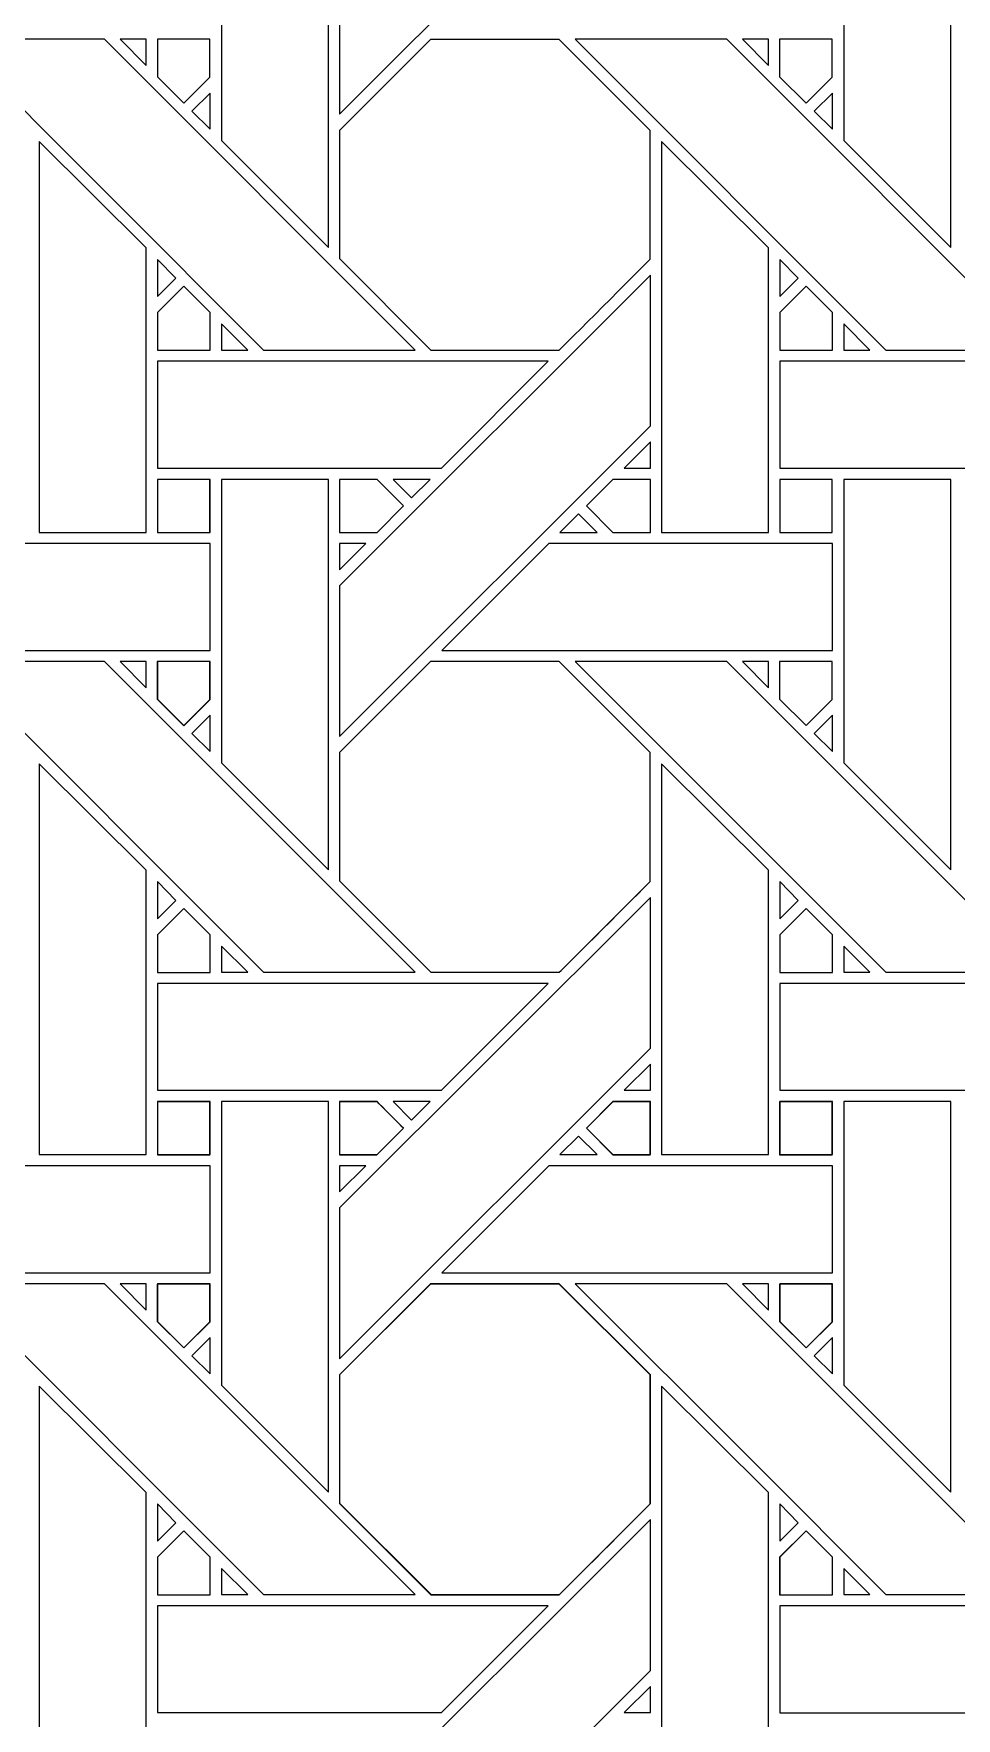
# Model space of a CAD drawing. Header units: inches. Extents: x 2.4 to 22.4, y -0.9 to 19.1.
# Drawn here: x 6.462 to 7.868, y 1.554 to 4.122 of the extents above; entities that cross this region are included whole.
import ezdxf

# ---------------------------------------------------------------- set-up
doc = ezdxf.new("R2010")
doc.units = ezdxf.units.IN
doc.header["$MEASUREMENT"] = 0
doc.layers.add('Design', color=7, linetype='Continuous', lineweight=0)

msp = doc.modelspace()

# ---------------------------------------------------------------- linework, layer by layer
at = {"layer": 'Design'}
for points, knots in [([(2.3829, 19.0948), (2.3829, 19.0948), (2.3829, -0.9052), (2.3829, -0.9052), (2.3829, -0.9052), (22.3829, -0.9052), (22.3829, -0.9052), (22.3829, -0.9052), (22.3829, 19.0948), (22.3829, 19.0948), (22.3829, 19.0948), (2.3829, 19.0948), (2.3829, 19.0948)], [0, 0, 0, 0, 1, 1, 1, 2, 2, 2, 3, 3, 3, 4, 4, 4, 4]), ([(3.3653, 18.1123), (3.3653, 18.1123), (3.3653, 0.0772), (3.3653, 0.0772), (3.3653, 0.0772), (21.4004, 0.0772), (21.4004, 0.0772), (21.4004, 0.0772), (21.4004, 18.1123), (21.4004, 18.1123), (21.4004, 18.1123), (3.3653, 18.1123), (3.3653, 18.1123)], [0, 0, 0, 0, 1, 1, 1, 2, 2, 2, 3, 3, 3, 4, 4, 4, 4]), ([(7.0639, 4.3653), (7.1134, 4.4146), (7.3462, 4.6475), (7.4017, 4.703), (7.4017, 4.703), (7.4017, 4.473), (7.4017, 4.473), (7.4017, 4.473), (6.928, 3.9994), (6.928, 3.9994), (6.928, 3.9994), (6.928, 4.2294), (6.928, 4.2294), (6.928, 4.2294), (7.0639, 4.3653), (7.0639, 4.3653)], [0, 0, 0, 0, 1, 1, 1, 2, 2, 2, 3, 3, 3, 4, 4, 4, 5, 5, 5, 5]), ([(6.9109, 4.3916), (6.9109, 4.3916), (6.9109, 3.7964), (6.9109, 3.7964), (6.9109, 3.7964), (6.748, 3.9594), (6.748, 3.9594), (6.748, 3.9594), (6.748, 4.3916), (6.748, 4.3916), (6.748, 4.3916), (6.9109, 4.3916), (6.9109, 4.3916)], [0, 0, 0, 0, 1, 1, 1, 2, 2, 2, 3, 3, 3, 4, 4, 4, 4]), ([(7.8596, 4.3916), (7.8596, 4.3916), (7.8596, 3.7964), (7.8596, 3.7964), (7.8596, 3.7964), (7.6967, 3.9594), (7.6967, 3.9594), (7.6967, 3.9594), (7.6967, 4.3916), (7.6967, 4.3916), (7.6967, 4.3916), (7.8596, 4.3916), (7.8596, 4.3916)], [0, 0, 0, 0, 1, 1, 1, 2, 2, 2, 3, 3, 3, 4, 4, 4, 4]), ([(6.5694, 4.1137), (6.5694, 4.1137), (7.043, 3.64), (7.043, 3.64), (7.043, 3.64), (6.812, 3.64), (6.812, 3.64), (6.812, 3.64), (6.3385, 4.1137), (6.3385, 4.1137), (6.3385, 4.1137), (6.5694, 4.1137), (6.5694, 4.1137)], [0, 0, 0, 0, 1, 1, 1, 2, 2, 2, 3, 3, 3, 4, 4, 4, 4]), ([(6.633, 4.1137), (6.633, 4.1137), (6.633, 4.0739), (6.633, 4.0739), (6.633, 4.0739), (6.5935, 4.1137), (6.5935, 4.1137), (6.5935, 4.1137), (6.633, 4.1137), (6.633, 4.1137)], [0, 0, 0, 0, 1, 1, 1, 2, 2, 2, 3, 3, 3, 3]), ([(6.7303, 4.1137), (6.7303, 4.1137), (6.7303, 4.0561), (6.7303, 4.0561), (6.7303, 4.0561), (6.6904, 4.0161), (6.6904, 4.0161), (6.6904, 4.0161), (6.6501, 4.0564), (6.6501, 4.0564), (6.6501, 4.0564), (6.6501, 4.1137), (6.6501, 4.1137), (6.6501, 4.1137), (6.7303, 4.1137), (6.7303, 4.1137)], [0, 0, 0, 0, 1, 1, 1, 2, 2, 2, 3, 3, 3, 4, 4, 4, 5, 5, 5, 5]), ([(6.6905, 4.0162), (6.6905, 4.0162), (6.6501, 4.0564), (6.6501, 4.0564), (6.6501, 4.0564), (6.6501, 4.1137), (6.6501, 4.1137), (6.6501, 4.1137), (6.7303, 4.1137), (6.7303, 4.1137), (6.7303, 4.1137), (6.7303, 4.0561), (6.7303, 4.0561), (6.7303, 4.0561), (6.6905, 4.0162), (6.6905, 4.0162)], [0, 0, 0, 0, 1, 1, 1, 2, 2, 2, 3, 3, 3, 4, 4, 4, 5, 5, 5, 5]), ([(7.0667, 4.1136), (7.0667, 4.1136), (7.2629, 4.1136), (7.2629, 4.1136), (7.2629, 4.1136), (7.4016, 3.9749), (7.4016, 3.9749), (7.4016, 3.9749), (7.4016, 3.7787), (7.4016, 3.7787), (7.3838, 3.7608), (7.2719, 3.649), (7.2629, 3.64), (7.2629, 3.64), (7.0672, 3.64), (7.0672, 3.64), (7.0672, 3.64), (6.928, 3.7793), (6.928, 3.7793), (6.928, 3.7793), (6.928, 3.9749), (6.928, 3.9749), (6.928, 3.9749), (7.0667, 4.1136), (7.0667, 4.1136)], [0, 0, 0, 0, 1, 1, 1, 2, 2, 2, 3, 3, 3, 4, 4, 4, 5, 5, 5, 6, 6, 6, 7, 7, 7, 8, 8, 8, 8]), ([(6.928, 3.9749), (6.928, 3.9749), (7.0667, 4.1136), (7.0667, 4.1136), (7.0667, 4.1136), (7.2629, 4.1136), (7.2629, 4.1136), (7.2629, 4.1136), (7.4016, 3.9749), (7.4016, 3.9749), (7.4016, 3.9749), (7.4016, 3.7787), (7.4016, 3.7787), (7.3838, 3.7607), (7.2719, 3.649), (7.2629, 3.64), (7.2629, 3.64), (7.0672, 3.64), (7.0672, 3.64), (7.0672, 3.64), (6.928, 3.7793), (6.928, 3.7793), (6.928, 3.7793), (6.928, 3.9749), (6.928, 3.9749)], [0, 0, 0, 0, 1, 1, 1, 2, 2, 2, 3, 3, 3, 4, 4, 4, 5, 5, 5, 6, 6, 6, 7, 7, 7, 8, 8, 8, 8]), ([(7.2872, 4.1137), (7.2872, 4.1137), (7.5181, 4.1137), (7.5181, 4.1137), (7.5181, 4.1137), (7.9918, 3.64), (7.9918, 3.64), (7.9918, 3.64), (7.7607, 3.64), (7.7607, 3.64), (7.7607, 3.64), (7.2872, 4.1137), (7.2872, 4.1137)], [0, 0, 0, 0, 1, 1, 1, 2, 2, 2, 3, 3, 3, 4, 4, 4, 4]), ([(7.5817, 4.1137), (7.5817, 4.1137), (7.5817, 4.0739), (7.5817, 4.0739), (7.5817, 4.0739), (7.5422, 4.1137), (7.5422, 4.1137), (7.5422, 4.1137), (7.5817, 4.1137), (7.5817, 4.1137)], [0, 0, 0, 0, 1, 1, 1, 2, 2, 2, 3, 3, 3, 3]), ([(7.6791, 4.1137), (7.6791, 4.1137), (7.6791, 4.0561), (7.6791, 4.0561), (7.6791, 4.0561), (7.6392, 4.0161), (7.6392, 4.0161), (7.6392, 4.0161), (7.5988, 4.0564), (7.5988, 4.0564), (7.5988, 4.0564), (7.5988, 4.1137), (7.5988, 4.1137), (7.5988, 4.1137), (7.6791, 4.1137), (7.6791, 4.1137)], [0, 0, 0, 0, 1, 1, 1, 2, 2, 2, 3, 3, 3, 4, 4, 4, 5, 5, 5, 5]), ([(7.6392, 4.0161), (7.6392, 4.0161), (7.5988, 4.0564), (7.5988, 4.0564), (7.5988, 4.0564), (7.5988, 4.1137), (7.5988, 4.1137), (7.5988, 4.1137), (7.6791, 4.1137), (7.6791, 4.1137), (7.6791, 4.1137), (7.6791, 4.0561), (7.6791, 4.0561), (7.6791, 4.0561), (7.6392, 4.0161), (7.6392, 4.0161)], [0, 0, 0, 0, 1, 1, 1, 2, 2, 2, 3, 3, 3, 4, 4, 4, 5, 5, 5, 5]), ([(6.7304, 4.0318), (6.7304, 4.0318), (6.7304, 3.9767), (6.7304, 3.9767), (6.7304, 3.9767), (6.7027, 4.0041), (6.7027, 4.0041), (6.7027, 4.0041), (6.7304, 4.0318), (6.7304, 4.0318)], [0, 0, 0, 0, 1, 1, 1, 2, 2, 2, 3, 3, 3, 3]), ([(7.6792, 4.0318), (7.6792, 4.0318), (7.6792, 3.9767), (7.6792, 3.9767), (7.6792, 3.9767), (7.6514, 4.0041), (7.6514, 4.0041), (7.6514, 4.0041), (7.6792, 4.0318), (7.6792, 4.0318)], [0, 0, 0, 0, 1, 1, 1, 2, 2, 2, 3, 3, 3, 3]), ([(6.6329, 3.362), (6.6329, 3.362), (6.4701, 3.362), (6.4701, 3.362), (6.4701, 3.362), (6.4701, 3.9579), (6.4701, 3.9579), (6.4701, 3.9579), (6.6329, 3.7957), (6.6329, 3.7957), (6.6329, 3.7957), (6.6329, 3.362), (6.6329, 3.362)], [0, 0, 0, 0, 1, 1, 1, 2, 2, 2, 3, 3, 3, 4, 4, 4, 4]), ([(7.5816, 3.362), (7.5816, 3.362), (7.4188, 3.362), (7.4188, 3.362), (7.4188, 3.362), (7.4188, 3.9579), (7.4188, 3.9579), (7.4188, 3.9579), (7.5816, 3.7957), (7.5816, 3.7957), (7.5816, 3.7957), (7.5816, 3.362), (7.5816, 3.362)], [0, 0, 0, 0, 1, 1, 1, 2, 2, 2, 3, 3, 3, 4, 4, 4, 4]), ([(6.6502, 3.7215), (6.6502, 3.7215), (6.6502, 3.7782), (6.6502, 3.7782), (6.6502, 3.7782), (6.6784, 3.7497), (6.6784, 3.7497), (6.6784, 3.7497), (6.6502, 3.7215), (6.6502, 3.7215)], [0, 0, 0, 0, 1, 1, 1, 2, 2, 2, 3, 3, 3, 3]), ([(7.5989, 3.7215), (7.5989, 3.7215), (7.5989, 3.7782), (7.5989, 3.7782), (7.5989, 3.7782), (7.6271, 3.7497), (7.6271, 3.7497), (7.6271, 3.7497), (7.5989, 3.7215), (7.5989, 3.7215)], [0, 0, 0, 0, 1, 1, 1, 2, 2, 2, 3, 3, 3, 3]), ([(6.928, 3.2807), (6.928, 3.2807), (7.4017, 3.7543), (7.4017, 3.7543), (7.4017, 3.7543), (7.4017, 3.5243), (7.4017, 3.5243), (7.4017, 3.5243), (6.928, 3.0506), (6.928, 3.0506), (6.928, 3.0506), (6.928, 3.2807), (6.928, 3.2807)], [0, 0, 0, 0, 1, 1, 1, 2, 2, 2, 3, 3, 3, 4, 4, 4, 4]), ([(6.6501, 3.6397), (6.6501, 3.6397), (6.6501, 3.697), (6.6501, 3.697), (6.6501, 3.697), (6.6904, 3.7374), (6.6904, 3.7374), (6.6904, 3.7374), (6.7307, 3.697), (6.7307, 3.697), (6.7307, 3.697), (6.7307, 3.6397), (6.7307, 3.6397), (6.7307, 3.6397), (6.6501, 3.6397), (6.6501, 3.6397)], [0, 0, 0, 0, 1, 1, 1, 2, 2, 2, 3, 3, 3, 4, 4, 4, 5, 5, 5, 5]), ([(6.6904, 3.7374), (6.6904, 3.7374), (6.7308, 3.6971), (6.7308, 3.6971), (6.7308, 3.6971), (6.7308, 3.6398), (6.7308, 3.6398), (6.7308, 3.6398), (6.6502, 3.6398), (6.6502, 3.6398), (6.6502, 3.6398), (6.6502, 3.6971), (6.6502, 3.6971), (6.6502, 3.6971), (6.6904, 3.7374), (6.6904, 3.7374)], [0, 0, 0, 0, 1, 1, 1, 2, 2, 2, 3, 3, 3, 4, 4, 4, 5, 5, 5, 5]), ([(7.5989, 3.6398), (7.5989, 3.6398), (7.5989, 3.6971), (7.5989, 3.6971), (7.5989, 3.6971), (7.6392, 3.7374), (7.6392, 3.7374), (7.6392, 3.7374), (7.6795, 3.6971), (7.6795, 3.6971), (7.6795, 3.6971), (7.6795, 3.6398), (7.6795, 3.6398), (7.6795, 3.6398), (7.5989, 3.6398), (7.5989, 3.6398)], [0, 0, 0, 0, 1, 1, 1, 2, 2, 2, 3, 3, 3, 4, 4, 4, 5, 5, 5, 5]), ([(7.6392, 3.7374), (7.6392, 3.7374), (7.6795, 3.6971), (7.6795, 3.6971), (7.6795, 3.6971), (7.6795, 3.6398), (7.6795, 3.6398), (7.6795, 3.6398), (7.5989, 3.6398), (7.5989, 3.6398), (7.5989, 3.6398), (7.5989, 3.6971), (7.5989, 3.6971), (7.5989, 3.6971), (7.6392, 3.7374), (7.6392, 3.7374)], [0, 0, 0, 0, 1, 1, 1, 2, 2, 2, 3, 3, 3, 4, 4, 4, 5, 5, 5, 5]), ([(6.7481, 3.64), (6.7481, 3.64), (6.7481, 3.6798), (6.7481, 3.6798), (6.7481, 3.6798), (6.7878, 3.64), (6.7878, 3.64), (6.7878, 3.64), (6.7481, 3.64), (6.7481, 3.64)], [0, 0, 0, 0, 1, 1, 1, 2, 2, 2, 3, 3, 3, 3]), ([(7.7365, 3.64), (7.7365, 3.64), (7.6968, 3.64), (7.6968, 3.64), (7.6968, 3.64), (7.6968, 3.6798), (7.6968, 3.6798), (7.6968, 3.6798), (7.7365, 3.64), (7.7365, 3.64)], [0, 0, 0, 0, 1, 1, 1, 2, 2, 2, 3, 3, 3, 3]), ([(6.6502, 3.4601), (6.6502, 3.4601), (6.6502, 3.6228), (6.6502, 3.6228), (6.6502, 3.6228), (7.2459, 3.6228), (7.2459, 3.6228), (7.2459, 3.6228), (7.0832, 3.4601), (7.0832, 3.4601), (7.0832, 3.4601), (6.6502, 3.4601), (6.6502, 3.4601)], [0, 0, 0, 0, 1, 1, 1, 2, 2, 2, 3, 3, 3, 4, 4, 4, 4]), ([(7.5989, 3.4601), (7.5989, 3.4601), (7.5989, 3.6228), (7.5989, 3.6228), (7.5989, 3.6228), (8.1946, 3.6228), (8.1946, 3.6228), (8.1946, 3.6228), (8.0319, 3.4601), (8.0319, 3.4601), (8.0319, 3.4601), (7.5989, 3.4601), (7.5989, 3.4601)], [0, 0, 0, 0, 1, 1, 1, 2, 2, 2, 3, 3, 3, 4, 4, 4, 4]), ([(7.3619, 3.4601), (7.3619, 3.4601), (7.4017, 3.4999), (7.4017, 3.4999), (7.4017, 3.4999), (7.4017, 3.4601), (7.4017, 3.4601), (7.4017, 3.4601), (7.3619, 3.4601), (7.3619, 3.4601)], [0, 0, 0, 0, 1, 1, 1, 2, 2, 2, 3, 3, 3, 3]), ([(6.6501, 3.4427), (6.6501, 3.4427), (6.7303, 3.4427), (6.7303, 3.4427), (6.7303, 3.4427), (6.7303, 3.362), (6.7303, 3.362), (6.7303, 3.362), (6.6501, 3.362), (6.6501, 3.362), (6.6501, 3.362), (6.6501, 3.4427), (6.6501, 3.4427)], [0, 0, 0, 0, 1, 1, 1, 2, 2, 2, 3, 3, 3, 4, 4, 4, 4]), ([(6.7304, 3.4428), (6.7304, 3.4428), (6.7304, 3.362), (6.7304, 3.362), (6.7304, 3.362), (6.6502, 3.362), (6.6502, 3.362), (6.6502, 3.362), (6.6502, 3.4428), (6.6502, 3.4428), (6.6502, 3.4428), (6.7304, 3.4428), (6.7304, 3.4428)], [0, 0, 0, 0, 1, 1, 1, 2, 2, 2, 3, 3, 3, 4, 4, 4, 4]), ([(6.9109, 3.4428), (6.9109, 3.4428), (6.9109, 2.8477), (6.9109, 2.8477), (6.9109, 2.8477), (6.748, 3.0106), (6.748, 3.0106), (6.748, 3.0106), (6.748, 3.4428), (6.748, 3.4428), (6.748, 3.4428), (6.9109, 3.4428), (6.9109, 3.4428)], [0, 0, 0, 0, 1, 1, 1, 2, 2, 2, 3, 3, 3, 4, 4, 4, 4]), ([(6.985, 3.4428), (6.9902, 3.4377), (7.021, 3.4069), (7.0254, 3.4024), (7.0254, 3.4024), (6.985, 3.362), (6.985, 3.362), (6.985, 3.362), (6.928, 3.362), (6.928, 3.362), (6.928, 3.362), (6.928, 3.4428), (6.928, 3.4428), (6.928, 3.4428), (6.985, 3.4428), (6.985, 3.4428)], [0, 0, 0, 0, 1, 1, 1, 2, 2, 2, 3, 3, 3, 4, 4, 4, 5, 5, 5, 5]), ([(6.928, 3.362), (6.928, 3.362), (6.928, 3.4428), (6.928, 3.4428), (6.928, 3.4428), (6.985, 3.4428), (6.985, 3.4428), (6.9904, 3.4375), (7.0212, 3.4066), (7.0254, 3.4024), (7.0254, 3.4024), (6.985, 3.362), (6.985, 3.362), (6.985, 3.362), (6.928, 3.362), (6.928, 3.362)], [0, 0, 0, 0, 1, 1, 1, 2, 2, 2, 3, 3, 3, 4, 4, 4, 5, 5, 5, 5]), ([(7.0095, 3.4428), (7.0095, 3.4428), (7.0659, 3.4428), (7.0659, 3.4428), (7.0659, 3.4428), (7.0376, 3.4146), (7.0376, 3.4146), (7.0376, 3.4146), (7.0095, 3.4428), (7.0095, 3.4428)], [0, 0, 0, 0, 1, 1, 1, 2, 2, 2, 3, 3, 3, 3]), ([(7.3445, 3.362), (7.3445, 3.362), (7.3042, 3.4024), (7.3042, 3.4024), (7.3042, 3.4024), (7.3447, 3.4428), (7.3447, 3.4428), (7.3447, 3.4428), (7.4017, 3.4428), (7.4017, 3.4428), (7.4017, 3.4428), (7.4017, 3.362), (7.4017, 3.362), (7.4017, 3.362), (7.3445, 3.362), (7.3445, 3.362)], [0, 0, 0, 0, 1, 1, 1, 2, 2, 2, 3, 3, 3, 4, 4, 4, 5, 5, 5, 5]), ([(7.3042, 3.4024), (7.3042, 3.4024), (7.3447, 3.4428), (7.3447, 3.4428), (7.3447, 3.4428), (7.4017, 3.4428), (7.4017, 3.4428), (7.4017, 3.4428), (7.4017, 3.362), (7.4017, 3.362), (7.4017, 3.362), (7.3445, 3.362), (7.3445, 3.362), (7.3445, 3.362), (7.3042, 3.4024), (7.3042, 3.4024)], [0, 0, 0, 0, 1, 1, 1, 2, 2, 2, 3, 3, 3, 4, 4, 4, 5, 5, 5, 5]), ([(7.5989, 3.4428), (7.5989, 3.4428), (7.6791, 3.4428), (7.6791, 3.4428), (7.6791, 3.4428), (7.6791, 3.362), (7.6791, 3.362), (7.6791, 3.362), (7.5989, 3.362), (7.5989, 3.362), (7.5989, 3.362), (7.5989, 3.4428), (7.5989, 3.4428)], [0, 0, 0, 0, 1, 1, 1, 2, 2, 2, 3, 3, 3, 4, 4, 4, 4]), ([(7.5989, 3.362), (7.5989, 3.362), (7.5989, 3.4428), (7.5989, 3.4428), (7.5989, 3.4428), (7.6791, 3.4428), (7.6791, 3.4428), (7.6791, 3.4428), (7.6791, 3.362), (7.6791, 3.362), (7.6791, 3.362), (7.5989, 3.362), (7.5989, 3.362)], [0, 0, 0, 0, 1, 1, 1, 2, 2, 2, 3, 3, 3, 4, 4, 4, 4]), ([(7.8596, 3.4428), (7.8596, 3.4428), (7.8596, 2.8477), (7.8596, 2.8477), (7.8596, 2.8477), (7.6967, 3.0106), (7.6967, 3.0106), (7.6967, 3.0106), (7.6967, 3.4428), (7.6967, 3.4428), (7.6967, 3.4428), (7.8596, 3.4428), (7.8596, 3.4428)], [0, 0, 0, 0, 1, 1, 1, 2, 2, 2, 3, 3, 3, 4, 4, 4, 4]), ([(7.3204, 3.362), (7.3204, 3.362), (7.2639, 3.362), (7.2639, 3.362), (7.2639, 3.362), (7.2921, 3.3903), (7.2921, 3.3903), (7.2921, 3.3903), (7.3204, 3.362), (7.3204, 3.362)], [0, 0, 0, 0, 1, 1, 1, 2, 2, 2, 3, 3, 3, 3]), ([(6.298, 3.3449), (6.298, 3.3449), (6.7304, 3.3449), (6.7304, 3.3449), (6.7304, 3.3449), (6.7304, 3.1821), (6.7304, 3.1821), (6.7304, 3.1821), (6.1351, 3.1821), (6.1351, 3.1821), (6.1351, 3.1821), (6.298, 3.3449), (6.298, 3.3449)], [0, 0, 0, 0, 1, 1, 1, 2, 2, 2, 3, 3, 3, 4, 4, 4, 4]), ([(6.9679, 3.3449), (6.9679, 3.3449), (6.928, 3.3051), (6.928, 3.3051), (6.928, 3.3051), (6.928, 3.3449), (6.928, 3.3449), (6.928, 3.3449), (6.9679, 3.3449), (6.9679, 3.3449)], [0, 0, 0, 0, 1, 1, 1, 2, 2, 2, 3, 3, 3, 3]), ([(7.0839, 3.1821), (7.0839, 3.1821), (7.2467, 3.3449), (7.2467, 3.3449), (7.2467, 3.3449), (7.6792, 3.3449), (7.6792, 3.3449), (7.6792, 3.3449), (7.6792, 3.1821), (7.6792, 3.1821), (7.6792, 3.1821), (7.0839, 3.1821), (7.0839, 3.1821)], [0, 0, 0, 0, 1, 1, 1, 2, 2, 2, 3, 3, 3, 4, 4, 4, 4]), ([(6.3385, 3.165), (6.3385, 3.165), (6.5694, 3.165), (6.5694, 3.165), (6.5694, 3.165), (7.043, 2.6913), (7.043, 2.6913), (7.043, 2.6913), (6.812, 2.6913), (6.812, 2.6913), (6.812, 2.6913), (6.3385, 3.165), (6.3385, 3.165)], [0, 0, 0, 0, 1, 1, 1, 2, 2, 2, 3, 3, 3, 4, 4, 4, 4]), ([(6.633, 3.165), (6.633, 3.165), (6.633, 3.1251), (6.633, 3.1251), (6.633, 3.1251), (6.5935, 3.165), (6.5935, 3.165), (6.5935, 3.165), (6.633, 3.165), (6.633, 3.165)], [0, 0, 0, 0, 1, 1, 1, 2, 2, 2, 3, 3, 3, 3]), ([(6.7303, 3.1649), (6.7303, 3.1649), (6.7303, 3.1073), (6.7303, 3.1073), (6.7303, 3.1073), (6.6904, 3.0673), (6.6904, 3.0673), (6.6904, 3.0673), (6.65, 3.1077), (6.65, 3.1077), (6.65, 3.1077), (6.65, 3.1649), (6.65, 3.1649), (6.65, 3.1649), (6.7303, 3.1649), (6.7303, 3.1649)], [0, 0, 0, 0, 1, 1, 1, 2, 2, 2, 3, 3, 3, 4, 4, 4, 5, 5, 5, 5]), ([(6.6905, 3.0674), (6.6905, 3.0674), (6.6502, 3.1078), (6.6502, 3.1078), (6.6502, 3.1078), (6.6502, 3.165), (6.6502, 3.165), (6.6502, 3.165), (6.7304, 3.165), (6.7304, 3.165), (6.7304, 3.165), (6.7304, 3.1074), (6.7304, 3.1074), (6.7304, 3.1074), (6.6905, 3.0674), (6.6905, 3.0674)], [0, 0, 0, 0, 1, 1, 1, 2, 2, 2, 3, 3, 3, 4, 4, 4, 5, 5, 5, 5]), ([(7.0667, 3.1649), (7.0667, 3.1649), (7.2629, 3.1649), (7.2629, 3.1649), (7.2629, 3.1649), (7.4016, 3.0262), (7.4016, 3.0262), (7.4016, 3.0262), (7.4016, 2.83), (7.4016, 2.83), (7.3838, 2.812), (7.2719, 2.7003), (7.2629, 2.6913), (7.2629, 2.6913), (7.0672, 2.6913), (7.0672, 2.6913), (7.0672, 2.6913), (6.928, 2.8306), (6.928, 2.8306), (6.928, 2.8306), (6.928, 3.0262), (6.928, 3.0262), (6.928, 3.0262), (7.0667, 3.1649), (7.0667, 3.1649)], [0, 0, 0, 0, 1, 1, 1, 2, 2, 2, 3, 3, 3, 4, 4, 4, 5, 5, 5, 6, 6, 6, 7, 7, 7, 8, 8, 8, 8]), ([(6.928, 2.8306), (6.928, 2.8306), (6.928, 3.0262), (6.928, 3.0262), (6.928, 3.0262), (7.0667, 3.1649), (7.0667, 3.1649), (7.0667, 3.1649), (7.2629, 3.1649), (7.2629, 3.1649), (7.2629, 3.1649), (7.4016, 3.0262), (7.4016, 3.0262), (7.4016, 3.0262), (7.4016, 2.83), (7.4016, 2.83), (7.3836, 2.8118), (7.2717, 2.7001), (7.2629, 2.6913), (7.2629, 2.6913), (7.0672, 2.6913), (7.0672, 2.6913), (7.0672, 2.6913), (6.928, 2.8306), (6.928, 2.8306)], [0, 0, 0, 0, 1, 1, 1, 2, 2, 2, 3, 3, 3, 4, 4, 4, 5, 5, 5, 6, 6, 6, 7, 7, 7, 8, 8, 8, 8]), ([(7.2872, 3.165), (7.2872, 3.165), (7.5181, 3.165), (7.5181, 3.165), (7.5181, 3.165), (7.9918, 2.6913), (7.9918, 2.6913), (7.9918, 2.6913), (7.7607, 2.6913), (7.7607, 2.6913), (7.7607, 2.6913), (7.2872, 3.165), (7.2872, 3.165)], [0, 0, 0, 0, 1, 1, 1, 2, 2, 2, 3, 3, 3, 4, 4, 4, 4]), ([(7.5817, 3.165), (7.5817, 3.165), (7.5817, 3.1251), (7.5817, 3.1251), (7.5817, 3.1251), (7.5422, 3.165), (7.5422, 3.165), (7.5422, 3.165), (7.5817, 3.165), (7.5817, 3.165)], [0, 0, 0, 0, 1, 1, 1, 2, 2, 2, 3, 3, 3, 3]), ([(7.6791, 3.165), (7.6791, 3.165), (7.6791, 3.1074), (7.6791, 3.1074), (7.6791, 3.1074), (7.6392, 3.0674), (7.6392, 3.0674), (7.6392, 3.0674), (7.5988, 3.1077), (7.5988, 3.1077), (7.5988, 3.1077), (7.5988, 3.165), (7.5988, 3.165), (7.5988, 3.165), (7.6791, 3.165), (7.6791, 3.165)], [0, 0, 0, 0, 1, 1, 1, 2, 2, 2, 3, 3, 3, 4, 4, 4, 5, 5, 5, 5]), ([(7.6392, 3.0674), (7.6392, 3.0674), (7.5988, 3.1077), (7.5988, 3.1077), (7.5988, 3.1077), (7.5988, 3.165), (7.5988, 3.165), (7.5988, 3.165), (7.6791, 3.165), (7.6791, 3.165), (7.6791, 3.165), (7.6791, 3.1074), (7.6791, 3.1074), (7.6791, 3.1074), (7.6392, 3.0674), (7.6392, 3.0674)], [0, 0, 0, 0, 1, 1, 1, 2, 2, 2, 3, 3, 3, 4, 4, 4, 5, 5, 5, 5]), ([(6.7304, 3.0831), (6.7304, 3.0831), (6.7304, 3.028), (6.7304, 3.028), (6.7304, 3.028), (6.7027, 3.0553), (6.7027, 3.0553), (6.7027, 3.0553), (6.7304, 3.0831), (6.7304, 3.0831)], [0, 0, 0, 0, 1, 1, 1, 2, 2, 2, 3, 3, 3, 3]), ([(7.6792, 3.0831), (7.6792, 3.0831), (7.6792, 3.028), (7.6792, 3.028), (7.6792, 3.028), (7.6514, 3.0553), (7.6514, 3.0553), (7.6514, 3.0553), (7.6792, 3.0831), (7.6792, 3.0831)], [0, 0, 0, 0, 1, 1, 1, 2, 2, 2, 3, 3, 3, 3]), ([(6.6329, 2.4133), (6.6329, 2.4133), (6.4701, 2.4133), (6.4701, 2.4133), (6.4701, 2.4133), (6.4701, 3.0091), (6.4701, 3.0091), (6.4701, 3.0091), (6.6329, 2.847), (6.6329, 2.847), (6.6329, 2.847), (6.6329, 2.4133), (6.6329, 2.4133)], [0, 0, 0, 0, 1, 1, 1, 2, 2, 2, 3, 3, 3, 4, 4, 4, 4]), ([(7.5816, 2.4133), (7.5816, 2.4133), (7.4188, 2.4133), (7.4188, 2.4133), (7.4188, 2.4133), (7.4188, 3.0091), (7.4188, 3.0091), (7.4188, 3.0091), (7.5816, 2.847), (7.5816, 2.847), (7.5816, 2.847), (7.5816, 2.4133), (7.5816, 2.4133)], [0, 0, 0, 0, 1, 1, 1, 2, 2, 2, 3, 3, 3, 4, 4, 4, 4]), ([(6.6502, 2.7728), (6.6502, 2.7728), (6.6502, 2.8295), (6.6502, 2.8295), (6.6502, 2.8295), (6.6784, 2.8009), (6.6784, 2.8009), (6.6784, 2.8009), (6.6502, 2.7728), (6.6502, 2.7728)], [0, 0, 0, 0, 1, 1, 1, 2, 2, 2, 3, 3, 3, 3]), ([(7.5989, 2.7728), (7.5989, 2.7728), (7.5989, 2.8295), (7.5989, 2.8295), (7.5989, 2.8295), (7.6271, 2.8009), (7.6271, 2.8009), (7.6271, 2.8009), (7.5989, 2.7728), (7.5989, 2.7728)], [0, 0, 0, 0, 1, 1, 1, 2, 2, 2, 3, 3, 3, 3]), ([(6.928, 2.332), (6.928, 2.332), (7.4017, 2.8056), (7.4017, 2.8056), (7.4017, 2.8056), (7.4017, 2.5756), (7.4017, 2.5756), (7.4017, 2.5756), (6.928, 2.1019), (6.928, 2.1019), (6.928, 2.1019), (6.928, 2.332), (6.928, 2.332)], [0, 0, 0, 0, 1, 1, 1, 2, 2, 2, 3, 3, 3, 4, 4, 4, 4]), ([(6.6501, 2.691), (6.6501, 2.691), (6.6501, 2.7483), (6.6501, 2.7483), (6.6501, 2.7483), (6.6904, 2.7886), (6.6904, 2.7886), (6.6904, 2.7886), (6.7307, 2.7483), (6.7307, 2.7483), (6.7307, 2.7483), (6.7307, 2.691), (6.7307, 2.691), (6.7307, 2.691), (6.6501, 2.691), (6.6501, 2.691)], [0, 0, 0, 0, 1, 1, 1, 2, 2, 2, 3, 3, 3, 4, 4, 4, 5, 5, 5, 5]), ([(6.6905, 2.7887), (6.6905, 2.7887), (6.7308, 2.7484), (6.7308, 2.7484), (6.7308, 2.7484), (6.7308, 2.6911), (6.7308, 2.6911), (6.7308, 2.6911), (6.6502, 2.6911), (6.6502, 2.6911), (6.6502, 2.6911), (6.6502, 2.7484), (6.6502, 2.7484), (6.6502, 2.7484), (6.6905, 2.7887), (6.6905, 2.7887)], [0, 0, 0, 0, 1, 1, 1, 2, 2, 2, 3, 3, 3, 4, 4, 4, 5, 5, 5, 5]), ([(7.5989, 2.691), (7.5989, 2.691), (7.5989, 2.7483), (7.5989, 2.7483), (7.5989, 2.7483), (7.6392, 2.7887), (7.6392, 2.7887), (7.6392, 2.7887), (7.6795, 2.7483), (7.6795, 2.7483), (7.6795, 2.7483), (7.6795, 2.691), (7.6795, 2.691), (7.6795, 2.691), (7.5989, 2.691), (7.5989, 2.691)], [0, 0, 0, 0, 1, 1, 1, 2, 2, 2, 3, 3, 3, 4, 4, 4, 5, 5, 5, 5]), ([(7.6392, 2.7887), (7.6392, 2.7887), (7.6795, 2.7483), (7.6795, 2.7483), (7.6795, 2.7483), (7.6795, 2.691), (7.6795, 2.691), (7.6795, 2.691), (7.5989, 2.691), (7.5989, 2.691), (7.5989, 2.691), (7.5989, 2.7483), (7.5989, 2.7483), (7.5989, 2.7483), (7.6392, 2.7887), (7.6392, 2.7887)], [0, 0, 0, 0, 1, 1, 1, 2, 2, 2, 3, 3, 3, 4, 4, 4, 5, 5, 5, 5]), ([(6.7878, 2.6913), (6.7878, 2.6913), (6.7481, 2.6913), (6.7481, 2.6913), (6.7481, 2.6913), (6.7481, 2.7311), (6.7481, 2.7311), (6.7481, 2.7311), (6.7878, 2.6913), (6.7878, 2.6913)], [0, 0, 0, 0, 1, 1, 1, 2, 2, 2, 3, 3, 3, 3]), ([(7.7365, 2.6913), (7.7365, 2.6913), (7.6968, 2.6913), (7.6968, 2.6913), (7.6968, 2.6913), (7.6968, 2.7311), (7.6968, 2.7311), (7.6968, 2.7311), (7.7365, 2.6913), (7.7365, 2.6913)], [0, 0, 0, 0, 1, 1, 1, 2, 2, 2, 3, 3, 3, 3]), ([(6.6502, 2.5114), (6.6502, 2.5114), (6.6502, 2.6741), (6.6502, 2.6741), (6.6502, 2.6741), (7.2459, 2.6741), (7.2459, 2.6741), (7.2459, 2.6741), (7.0831, 2.5114), (7.0831, 2.5114), (7.0831, 2.5114), (6.6502, 2.5114), (6.6502, 2.5114)], [0, 0, 0, 0, 1, 1, 1, 2, 2, 2, 3, 3, 3, 4, 4, 4, 4]), ([(7.5989, 2.5114), (7.5989, 2.5114), (7.5989, 2.6741), (7.5989, 2.6741), (7.5989, 2.6741), (8.1946, 2.6741), (8.1946, 2.6741), (8.1946, 2.6741), (8.0319, 2.5114), (8.0319, 2.5114), (8.0319, 2.5114), (7.5989, 2.5114), (7.5989, 2.5114)], [0, 0, 0, 0, 1, 1, 1, 2, 2, 2, 3, 3, 3, 4, 4, 4, 4]), ([(7.3619, 2.5114), (7.3619, 2.5114), (7.4017, 2.5512), (7.4017, 2.5512), (7.4017, 2.5512), (7.4017, 2.5114), (7.4017, 2.5114), (7.4017, 2.5114), (7.3619, 2.5114), (7.3619, 2.5114)], [0, 0, 0, 0, 1, 1, 1, 2, 2, 2, 3, 3, 3, 3]), ([(6.6501, 2.494), (6.6501, 2.494), (6.7303, 2.494), (6.7303, 2.494), (6.7303, 2.494), (6.7303, 2.4132), (6.7303, 2.4132), (6.7303, 2.4132), (6.6501, 2.4132), (6.6501, 2.4132), (6.6501, 2.4132), (6.6501, 2.494), (6.6501, 2.494)], [0, 0, 0, 0, 1, 1, 1, 2, 2, 2, 3, 3, 3, 4, 4, 4, 4]), ([(6.6502, 2.4133), (6.6502, 2.4133), (6.6502, 2.4941), (6.6502, 2.4941), (6.6502, 2.4941), (6.7304, 2.4941), (6.7304, 2.4941), (6.7304, 2.4941), (6.7304, 2.4133), (6.7304, 2.4133), (6.7304, 2.4133), (6.6502, 2.4133), (6.6502, 2.4133)], [0, 0, 0, 0, 1, 1, 1, 2, 2, 2, 3, 3, 3, 4, 4, 4, 4]), ([(6.9109, 2.4941), (6.9109, 2.4941), (6.9109, 1.899), (6.9109, 1.899), (6.9109, 1.899), (6.748, 2.0619), (6.748, 2.0619), (6.748, 2.0619), (6.748, 2.4941), (6.748, 2.4941), (6.748, 2.4941), (6.9109, 2.4941), (6.9109, 2.4941)], [0, 0, 0, 0, 1, 1, 1, 2, 2, 2, 3, 3, 3, 4, 4, 4, 4]), ([(6.985, 2.494), (6.9901, 2.4889), (7.0209, 2.4581), (7.0253, 2.4536), (7.0253, 2.4536), (6.9849, 2.4132), (6.9849, 2.4132), (6.9849, 2.4132), (6.9279, 2.4132), (6.9279, 2.4132), (6.9279, 2.4132), (6.9279, 2.494), (6.9279, 2.494), (6.9279, 2.494), (6.985, 2.494), (6.985, 2.494)], [0, 0, 0, 0, 1, 1, 1, 2, 2, 2, 3, 3, 3, 4, 4, 4, 5, 5, 5, 5]), ([(6.928, 2.4133), (6.928, 2.4133), (6.928, 2.4941), (6.928, 2.4941), (6.928, 2.4941), (6.9851, 2.4941), (6.9851, 2.4941), (6.9905, 2.4888), (7.0213, 2.4579), (7.0254, 2.4537), (7.0254, 2.4537), (6.985, 2.4133), (6.985, 2.4133), (6.985, 2.4133), (6.928, 2.4133), (6.928, 2.4133)], [0, 0, 0, 0, 1, 1, 1, 2, 2, 2, 3, 3, 3, 4, 4, 4, 5, 5, 5, 5]), ([(7.0095, 2.4941), (7.0095, 2.4941), (7.0659, 2.4941), (7.0659, 2.4941), (7.0659, 2.4941), (7.0376, 2.4659), (7.0376, 2.4659), (7.0376, 2.4659), (7.0095, 2.4941), (7.0095, 2.4941)], [0, 0, 0, 0, 1, 1, 1, 2, 2, 2, 3, 3, 3, 3]), ([(7.3445, 2.4132), (7.3445, 2.4132), (7.3041, 2.4536), (7.3041, 2.4536), (7.3041, 2.4536), (7.3446, 2.494), (7.3446, 2.494), (7.3446, 2.494), (7.4016, 2.494), (7.4016, 2.494), (7.4016, 2.494), (7.4016, 2.4132), (7.4016, 2.4132), (7.4016, 2.4132), (7.3445, 2.4132), (7.3445, 2.4132)], [0, 0, 0, 0, 1, 1, 1, 2, 2, 2, 3, 3, 3, 4, 4, 4, 5, 5, 5, 5]), ([(7.3042, 2.4537), (7.3042, 2.4537), (7.3447, 2.4941), (7.3447, 2.4941), (7.3447, 2.4941), (7.4017, 2.4941), (7.4017, 2.4941), (7.4017, 2.4941), (7.4017, 2.4133), (7.4017, 2.4133), (7.4017, 2.4133), (7.3446, 2.4133), (7.3446, 2.4133), (7.3446, 2.4133), (7.3042, 2.4537), (7.3042, 2.4537)], [0, 0, 0, 0, 1, 1, 1, 2, 2, 2, 3, 3, 3, 4, 4, 4, 5, 5, 5, 5]), ([(7.5988, 2.494), (7.5988, 2.494), (7.6791, 2.494), (7.6791, 2.494), (7.6791, 2.494), (7.6791, 2.4132), (7.6791, 2.4132), (7.6791, 2.4132), (7.5988, 2.4132), (7.5988, 2.4132), (7.5988, 2.4132), (7.5988, 2.494), (7.5988, 2.494)], [0, 0, 0, 0, 1, 1, 1, 2, 2, 2, 3, 3, 3, 4, 4, 4, 4]), ([(7.5989, 2.4133), (7.5989, 2.4133), (7.5989, 2.4941), (7.5989, 2.4941), (7.5989, 2.4941), (7.6792, 2.4941), (7.6792, 2.4941), (7.6792, 2.4941), (7.6792, 2.4133), (7.6792, 2.4133), (7.6792, 2.4133), (7.5989, 2.4133), (7.5989, 2.4133)], [0, 0, 0, 0, 1, 1, 1, 2, 2, 2, 3, 3, 3, 4, 4, 4, 4]), ([(7.8596, 2.4941), (7.8596, 2.4941), (7.8596, 1.899), (7.8596, 1.899), (7.8596, 1.899), (7.6967, 2.0619), (7.6967, 2.0619), (7.6967, 2.0619), (7.6967, 2.4941), (7.6967, 2.4941), (7.6967, 2.4941), (7.8596, 2.4941), (7.8596, 2.4941)], [0, 0, 0, 0, 1, 1, 1, 2, 2, 2, 3, 3, 3, 4, 4, 4, 4]), ([(7.3204, 2.4133), (7.3204, 2.4133), (7.2639, 2.4133), (7.2639, 2.4133), (7.2639, 2.4133), (7.2921, 2.4416), (7.2921, 2.4416), (7.2921, 2.4416), (7.3204, 2.4133), (7.3204, 2.4133)], [0, 0, 0, 0, 1, 1, 1, 2, 2, 2, 3, 3, 3, 3]), ([(6.1351, 2.2334), (6.1351, 2.2334), (6.298, 2.3962), (6.298, 2.3962), (6.298, 2.3962), (6.7304, 2.3962), (6.7304, 2.3962), (6.7304, 2.3962), (6.7304, 2.2334), (6.7304, 2.2334), (6.7304, 2.2334), (6.1351, 2.2334), (6.1351, 2.2334)], [0, 0, 0, 0, 1, 1, 1, 2, 2, 2, 3, 3, 3, 4, 4, 4, 4]), ([(6.9679, 2.3962), (6.9679, 2.3962), (6.928, 2.3564), (6.928, 2.3564), (6.928, 2.3564), (6.928, 2.3962), (6.928, 2.3962), (6.928, 2.3962), (6.9679, 2.3962), (6.9679, 2.3962)], [0, 0, 0, 0, 1, 1, 1, 2, 2, 2, 3, 3, 3, 3]), ([(7.0839, 2.2334), (7.0839, 2.2334), (7.2467, 2.3962), (7.2467, 2.3962), (7.2467, 2.3962), (7.6792, 2.3962), (7.6792, 2.3962), (7.6792, 2.3962), (7.6792, 2.2334), (7.6792, 2.2334), (7.6792, 2.2334), (7.0839, 2.2334), (7.0839, 2.2334)], [0, 0, 0, 0, 1, 1, 1, 2, 2, 2, 3, 3, 3, 4, 4, 4, 4]), ([(6.3385, 2.2162), (6.3385, 2.2162), (6.5694, 2.2162), (6.5694, 2.2162), (6.5694, 2.2162), (7.043, 1.7426), (7.043, 1.7426), (7.043, 1.7426), (6.812, 1.7426), (6.812, 1.7426), (6.812, 1.7426), (6.3385, 2.2162), (6.3385, 2.2162)], [0, 0, 0, 0, 1, 1, 1, 2, 2, 2, 3, 3, 3, 4, 4, 4, 4]), ([(6.633, 2.2162), (6.633, 2.2162), (6.633, 2.1764), (6.633, 2.1764), (6.633, 2.1764), (6.5935, 2.2162), (6.5935, 2.2162), (6.5935, 2.2162), (6.633, 2.2162), (6.633, 2.2162)], [0, 0, 0, 0, 1, 1, 1, 2, 2, 2, 3, 3, 3, 3]), ([(6.7303, 2.2161), (6.7303, 2.2161), (6.7303, 2.1585), (6.7303, 2.1585), (6.7303, 2.1585), (6.6904, 2.1186), (6.6904, 2.1186), (6.6904, 2.1186), (6.65, 2.1589), (6.65, 2.1589), (6.65, 2.1589), (6.65, 2.2161), (6.65, 2.2161), (6.65, 2.2161), (6.7303, 2.2161), (6.7303, 2.2161)], [0, 0, 0, 0, 1, 1, 1, 2, 2, 2, 3, 3, 3, 4, 4, 4, 5, 5, 5, 5]), ([(6.6905, 2.1187), (6.6905, 2.1187), (6.6502, 2.159), (6.6502, 2.159), (6.6502, 2.159), (6.6502, 2.2162), (6.6502, 2.2162), (6.6502, 2.2162), (6.7304, 2.2162), (6.7304, 2.2162), (6.7304, 2.2162), (6.7304, 2.1586), (6.7304, 2.1586), (6.7304, 2.1586), (6.6905, 2.1187), (6.6905, 2.1187)], [0, 0, 0, 0, 1, 1, 1, 2, 2, 2, 3, 3, 3, 4, 4, 4, 5, 5, 5, 5]), ([(7.0666, 2.2161), (7.0666, 2.2161), (7.2628, 2.2161), (7.2628, 2.2161), (7.2628, 2.2161), (7.4016, 2.0774), (7.4016, 2.0774), (7.4016, 2.0774), (7.4016, 1.8812), (7.4016, 1.8812), (7.3838, 1.8632), (7.2719, 1.7515), (7.2629, 1.7425), (7.2629, 1.7425), (7.0672, 1.7425), (7.0672, 1.7425), (7.0672, 1.7425), (6.9279, 1.8817), (6.9279, 1.8817), (6.9279, 1.8817), (6.9279, 2.0774), (6.9279, 2.0774), (6.9279, 2.0774), (7.0666, 2.2161), (7.0666, 2.2161)], [0, 0, 0, 0, 1, 1, 1, 2, 2, 2, 3, 3, 3, 4, 4, 4, 5, 5, 5, 6, 6, 6, 7, 7, 7, 8, 8, 8, 8]), ([(6.928, 1.8818), (6.928, 1.8818), (6.928, 2.0775), (6.928, 2.0775), (6.928, 2.0775), (7.0667, 2.2162), (7.0667, 2.2162), (7.0667, 2.2162), (7.2629, 2.2162), (7.2629, 2.2162), (7.2629, 2.2162), (7.4017, 2.0775), (7.4017, 2.0775), (7.4017, 2.0775), (7.4017, 1.8813), (7.4017, 1.8813), (7.3837, 1.8631), (7.2718, 1.7514), (7.263, 1.7426), (7.263, 1.7426), (7.0673, 1.7426), (7.0673, 1.7426), (7.0673, 1.7426), (6.928, 1.8818), (6.928, 1.8818)], [0, 0, 0, 0, 1, 1, 1, 2, 2, 2, 3, 3, 3, 4, 4, 4, 5, 5, 5, 6, 6, 6, 7, 7, 7, 8, 8, 8, 8]), ([(7.5616, 1.9425), (7.5616, 1.9425), (7.2872, 2.2162), (7.2872, 2.2162), (7.2872, 2.2162), (7.5181, 2.2162), (7.5181, 2.2162), (7.5181, 2.2162), (7.9918, 1.7426), (7.9918, 1.7426), (7.9918, 1.7426), (7.7608, 1.7426), (7.7608, 1.7426), (7.7608, 1.7426), (7.5616, 1.9425), (7.5616, 1.9425)], [0, 0, 0, 0, 1, 1, 1, 2, 2, 2, 3, 3, 3, 4, 4, 4, 5, 5, 5, 5]), ([(7.5817, 2.2162), (7.5817, 2.2162), (7.5817, 2.1764), (7.5817, 2.1764), (7.5817, 2.1764), (7.5422, 2.2162), (7.5422, 2.2162), (7.5422, 2.2162), (7.5817, 2.2162), (7.5817, 2.2162)], [0, 0, 0, 0, 1, 1, 1, 2, 2, 2, 3, 3, 3, 3]), ([(7.6791, 2.2161), (7.6791, 2.2161), (7.6791, 2.1585), (7.6791, 2.1585), (7.6791, 2.1585), (7.6391, 2.1186), (7.6391, 2.1186), (7.6391, 2.1186), (7.5988, 2.1589), (7.5988, 2.1589), (7.5988, 2.1589), (7.5988, 2.2161), (7.5988, 2.2161), (7.5988, 2.2161), (7.6791, 2.2161), (7.6791, 2.2161)], [0, 0, 0, 0, 1, 1, 1, 2, 2, 2, 3, 3, 3, 4, 4, 4, 5, 5, 5, 5]), ([(7.6392, 2.1187), (7.6392, 2.1187), (7.5989, 2.159), (7.5989, 2.159), (7.5989, 2.159), (7.5989, 2.2162), (7.5989, 2.2162), (7.5989, 2.2162), (7.6792, 2.2162), (7.6792, 2.2162), (7.6792, 2.2162), (7.6792, 2.1586), (7.6792, 2.1586), (7.6792, 2.1586), (7.6392, 2.1187), (7.6392, 2.1187)], [0, 0, 0, 0, 1, 1, 1, 2, 2, 2, 3, 3, 3, 4, 4, 4, 5, 5, 5, 5]), ([(6.7304, 2.1344), (6.7304, 2.1344), (6.7304, 2.0792), (6.7304, 2.0792), (6.7304, 2.0792), (6.7027, 2.1066), (6.7027, 2.1066), (6.7027, 2.1066), (6.7304, 2.1344), (6.7304, 2.1344)], [0, 0, 0, 0, 1, 1, 1, 2, 2, 2, 3, 3, 3, 3]), ([(7.6792, 2.1344), (7.6792, 2.1344), (7.6792, 2.0792), (7.6792, 2.0792), (7.6792, 2.0792), (7.6514, 2.1066), (7.6514, 2.1066), (7.6514, 2.1066), (7.6792, 2.1344), (7.6792, 2.1344)], [0, 0, 0, 0, 1, 1, 1, 2, 2, 2, 3, 3, 3, 3]), ([(6.6329, 1.4646), (6.6329, 1.4646), (6.4701, 1.4646), (6.4701, 1.4646), (6.4701, 1.4646), (6.4701, 2.0604), (6.4701, 2.0604), (6.4701, 2.0604), (6.6329, 1.8983), (6.6329, 1.8983), (6.6329, 1.8983), (6.6329, 1.4646), (6.6329, 1.4646)], [0, 0, 0, 0, 1, 1, 1, 2, 2, 2, 3, 3, 3, 4, 4, 4, 4]), ([(7.5816, 1.4646), (7.5816, 1.4646), (7.4188, 1.4646), (7.4188, 1.4646), (7.4188, 1.4646), (7.4188, 2.0604), (7.4188, 2.0604), (7.4188, 2.0604), (7.5816, 1.8983), (7.5816, 1.8983), (7.5816, 1.8983), (7.5816, 1.4646), (7.5816, 1.4646)], [0, 0, 0, 0, 1, 1, 1, 2, 2, 2, 3, 3, 3, 4, 4, 4, 4]), ([(6.6502, 1.824), (6.6502, 1.824), (6.6502, 1.8808), (6.6502, 1.8808), (6.6502, 1.8808), (6.6784, 1.8522), (6.6784, 1.8522), (6.6784, 1.8522), (6.6502, 1.824), (6.6502, 1.824)], [0, 0, 0, 0, 1, 1, 1, 2, 2, 2, 3, 3, 3, 3]), ([(7.5989, 1.824), (7.5989, 1.824), (7.5989, 1.8808), (7.5989, 1.8808), (7.5989, 1.8808), (7.6271, 1.8522), (7.6271, 1.8522), (7.6271, 1.8522), (7.5989, 1.824), (7.5989, 1.824)], [0, 0, 0, 0, 1, 1, 1, 2, 2, 2, 3, 3, 3, 3]), ([(6.928, 1.3833), (6.928, 1.3833), (7.4017, 1.8569), (7.4017, 1.8569), (7.4017, 1.8569), (7.4017, 1.6268), (7.4017, 1.6268), (7.4017, 1.6268), (6.928, 1.1532), (6.928, 1.1532), (6.928, 1.1532), (6.928, 1.3833), (6.928, 1.3833)], [0, 0, 0, 0, 1, 1, 1, 2, 2, 2, 3, 3, 3, 4, 4, 4, 4]), ([(6.6501, 1.7422), (6.6501, 1.7422), (6.6501, 1.7995), (6.6501, 1.7995), (6.6501, 1.7995), (6.6904, 1.8399), (6.6904, 1.8399), (6.6904, 1.8399), (6.7307, 1.7995), (6.7307, 1.7995), (6.7307, 1.7995), (6.7307, 1.7422), (6.7307, 1.7422), (6.7307, 1.7422), (6.6501, 1.7422), (6.6501, 1.7422)], [0, 0, 0, 0, 1, 1, 1, 2, 2, 2, 3, 3, 3, 4, 4, 4, 5, 5, 5, 5]), ([(6.6905, 1.84), (6.6905, 1.84), (6.7308, 1.7996), (6.7308, 1.7996), (6.7308, 1.7996), (6.7308, 1.7424), (6.7308, 1.7424), (6.7308, 1.7424), (6.6502, 1.7424), (6.6502, 1.7424), (6.6502, 1.7424), (6.6502, 1.7996), (6.6502, 1.7996), (6.6502, 1.7996), (6.6905, 1.84), (6.6905, 1.84)], [0, 0, 0, 0, 1, 1, 1, 2, 2, 2, 3, 3, 3, 4, 4, 4, 5, 5, 5, 5]), ([(7.5988, 1.7422), (7.5988, 1.7422), (7.5988, 1.7995), (7.5988, 1.7995), (7.5988, 1.7995), (7.6391, 1.8399), (7.6391, 1.8399), (7.6391, 1.8399), (7.6795, 1.7995), (7.6795, 1.7995), (7.6795, 1.7995), (7.6795, 1.7422), (7.6795, 1.7422), (7.6795, 1.7422), (7.5988, 1.7422), (7.5988, 1.7422)], [0, 0, 0, 0, 1, 1, 1, 2, 2, 2, 3, 3, 3, 4, 4, 4, 5, 5, 5, 5]), ([(7.6392, 1.84), (7.6392, 1.84), (7.6796, 1.7996), (7.6796, 1.7996), (7.6796, 1.7996), (7.6796, 1.7424), (7.6796, 1.7424), (7.6796, 1.7424), (7.5989, 1.7424), (7.5989, 1.7424), (7.5989, 1.7424), (7.5989, 1.7996), (7.5989, 1.7996), (7.5989, 1.7996), (7.6392, 1.84), (7.6392, 1.84)], [0, 0, 0, 0, 1, 1, 1, 2, 2, 2, 3, 3, 3, 4, 4, 4, 5, 5, 5, 5]), ([(6.7878, 1.7426), (6.7878, 1.7426), (6.7481, 1.7426), (6.7481, 1.7426), (6.7481, 1.7426), (6.7481, 1.7824), (6.7481, 1.7824), (6.7481, 1.7824), (6.7878, 1.7426), (6.7878, 1.7426)], [0, 0, 0, 0, 1, 1, 1, 2, 2, 2, 3, 3, 3, 3]), ([(7.7365, 1.7426), (7.7365, 1.7426), (7.6968, 1.7426), (7.6968, 1.7426), (7.6968, 1.7426), (7.6968, 1.7824), (7.6968, 1.7824), (7.6968, 1.7824), (7.7365, 1.7426), (7.7365, 1.7426)], [0, 0, 0, 0, 1, 1, 1, 2, 2, 2, 3, 3, 3, 3]), ([(6.6502, 1.5627), (6.6502, 1.5627), (6.6502, 1.7253), (6.6502, 1.7253), (6.6502, 1.7253), (7.2459, 1.7253), (7.2459, 1.7253), (7.2459, 1.7253), (7.0832, 1.5627), (7.0832, 1.5627), (7.0832, 1.5627), (6.6502, 1.5627), (6.6502, 1.5627)], [0, 0, 0, 0, 1, 1, 1, 2, 2, 2, 3, 3, 3, 4, 4, 4, 4]), ([(7.5989, 1.5626), (7.5989, 1.5626), (7.5989, 1.7254), (7.5989, 1.7254), (7.5989, 1.7254), (8.1946, 1.7254), (8.1946, 1.7254), (8.1946, 1.7254), (8.0319, 1.5626), (8.0319, 1.5626), (8.0319, 1.5626), (7.5989, 1.5626), (7.5989, 1.5626)], [0, 0, 0, 0, 1, 1, 1, 2, 2, 2, 3, 3, 3, 4, 4, 4, 4]), ([(7.3619, 1.5627), (7.3619, 1.5627), (7.4017, 1.6024), (7.4017, 1.6024), (7.4017, 1.6024), (7.4017, 1.5627), (7.4017, 1.5627), (7.4017, 1.5627), (7.3619, 1.5627), (7.3619, 1.5627)], [0, 0, 0, 0, 1, 1, 1, 2, 2, 2, 3, 3, 3, 3])]:
    msp.add_open_spline(points, degree=3, knots=knots, dxfattribs=at)

doc.saveas('drawing.dxf')
